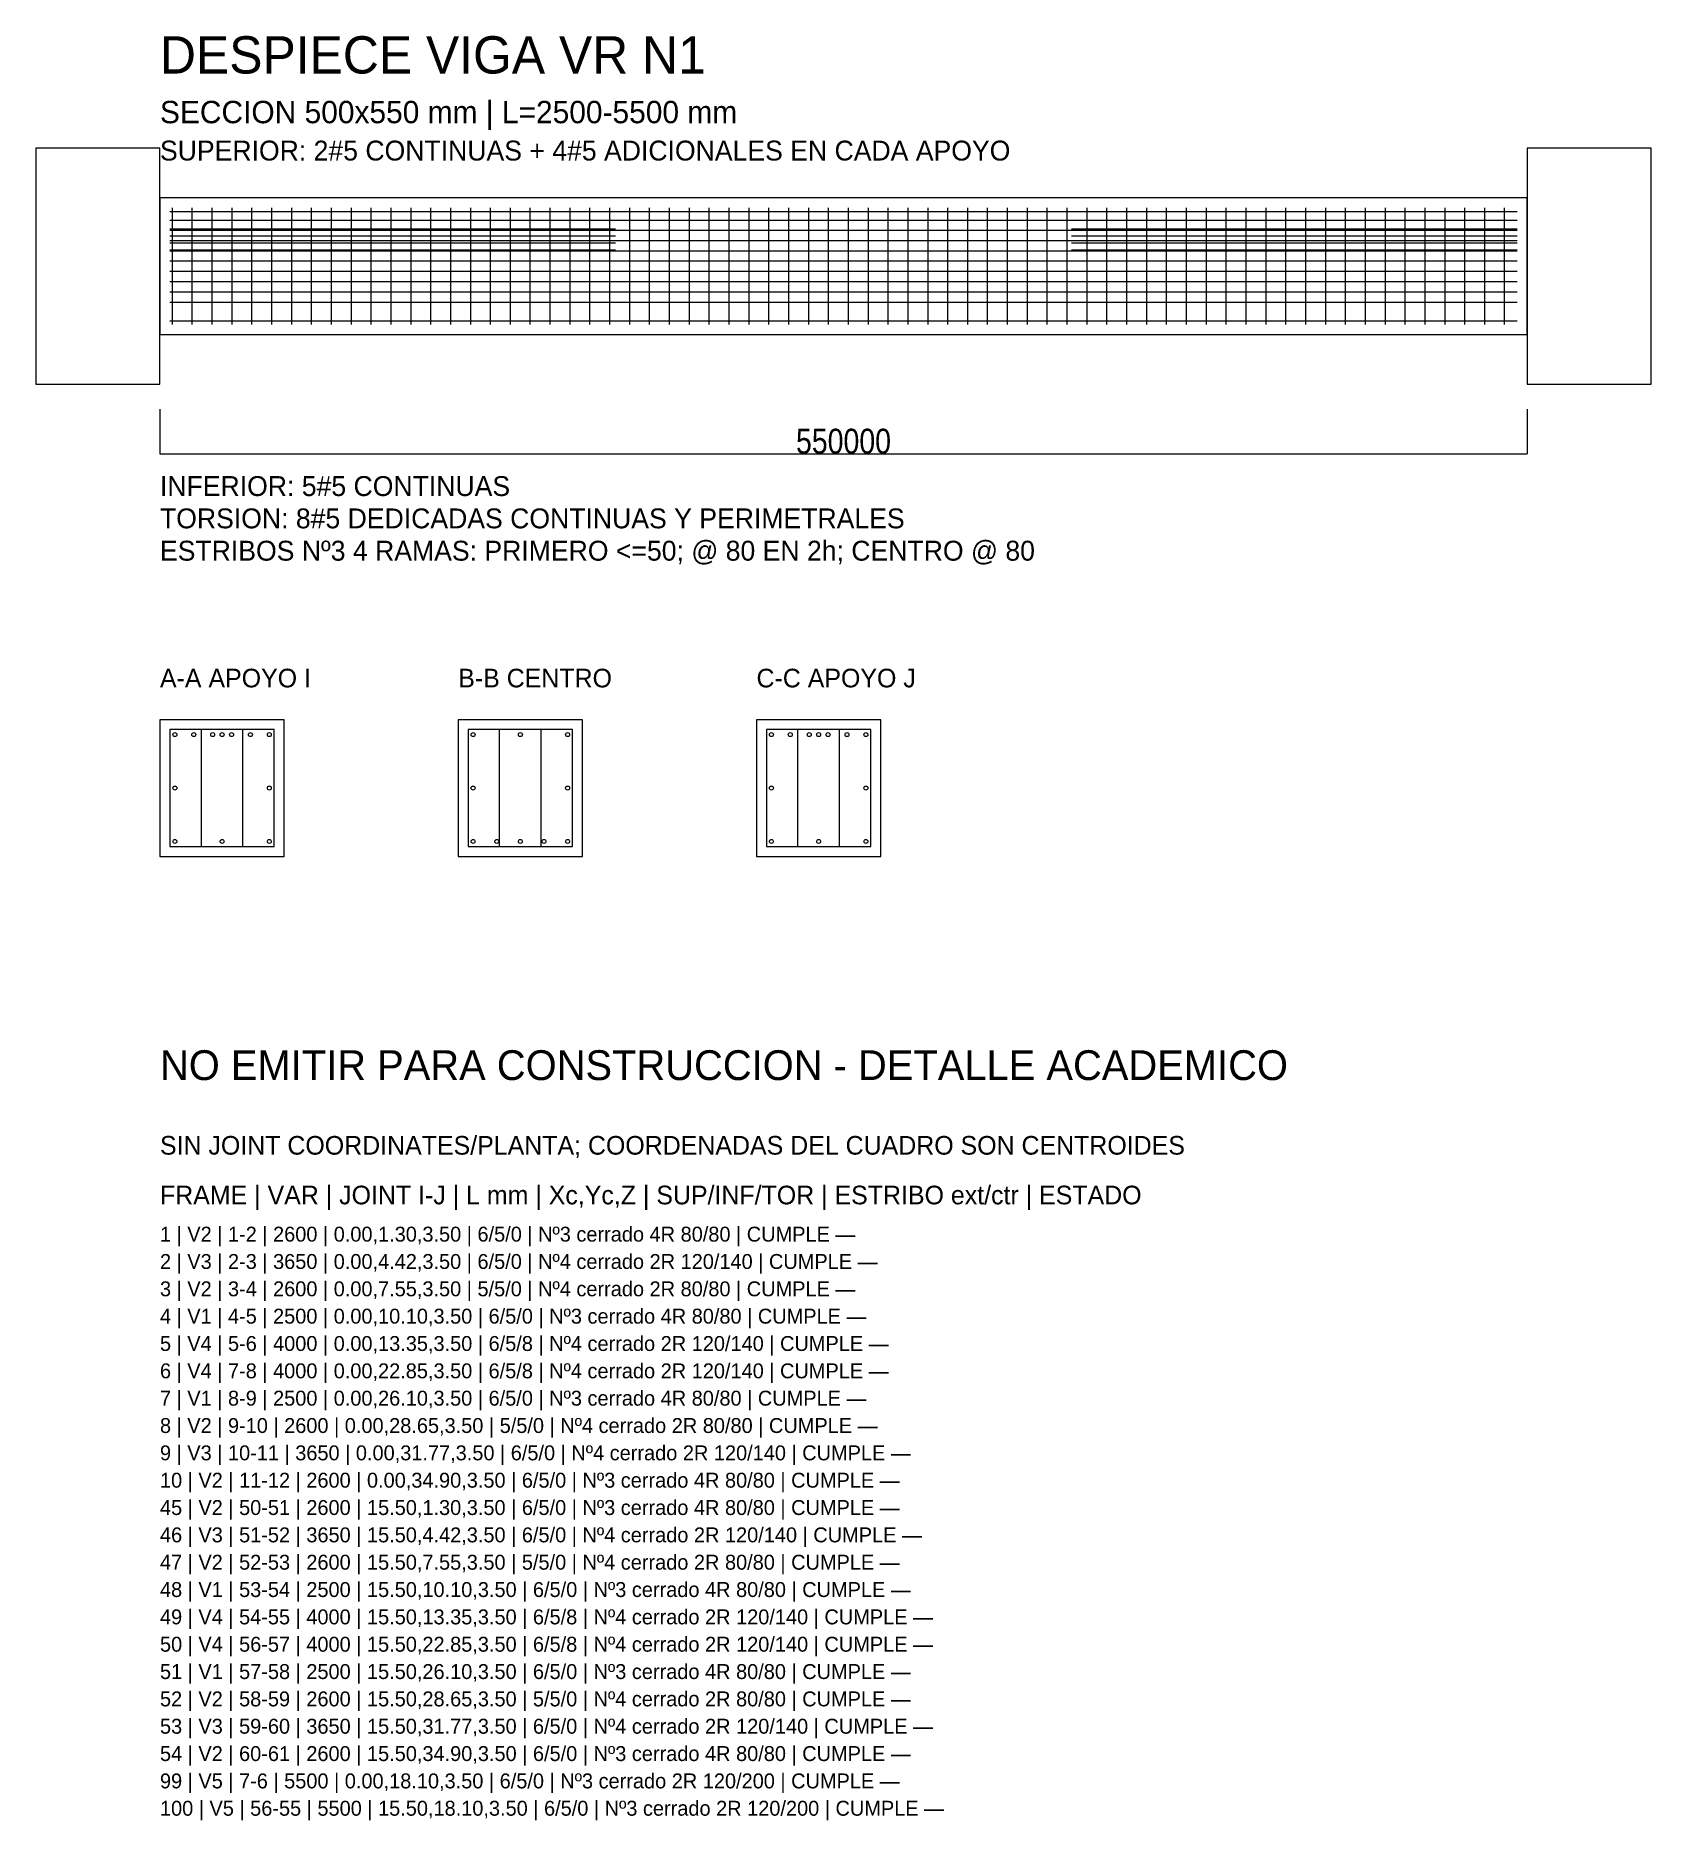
# Model space of a CAD drawing. Header units: metres. Extents: x -500 to 6000, y -5978 to 1202.
import ezdxf

# ---------------------------------------------------------------- set-up
doc = ezdxf.new("R2010")
doc.units = ezdxf.units.M
for name, color, linetype in [('ACERO_INF', 1, 'Continuous'), ('ACERO_SUP', 5, 'Continuous'), ('ACERO_TOR', 30, 'Continuous'), ('ALERTA', 1, 'Continuous'), ('CONTORNO', 7, 'Continuous'), ('COTAS', 3, 'Continuous'), ('ESTRIBOS', 8, 'Continuous'), ('TEXTO', 7, 'Continuous')]:
    doc.layers.add(name, color=color, linetype=linetype)
doc.styles.add('OpenSansCondensed-Light', font='OpenSansCondensed-Light.ttf')
doc.dimstyles.new('EZDXF', dxfattribs={"dimtxt": 0.25, "dimasz": 0.175, "dimexe": 0.375, "dimexo": 0.125, "dimgap": 0.1, "dimtad": 1, "dimlfac": 100, "dimzin": 12, "dimdsep": 46, "dimtxsty": 'OpenSansCondensed-Light', "dimblk": 'ARCHTICK', "dimcen": 2.5, "dimazin": 3, "dimtfac": 0.5, "dimtmove": 2, "dimatfit": 3})

# ---------------------------------------------------------------- blocks, each defined once
blk = doc.blocks.new('_ARCHTICK')
at = {"color": 0, "linetype": 'BYBLOCK', "const_width": 0.15}
blk.add_lwpolyline([(-0.5, -0.5), (0.5, 0.5)], dxfattribs=at)

msp = doc.modelspace()

# ---------------------------------------------------------------- linework, layer by layer
at = {"layer": 'ACERO_INF'}
msp.add_line((40, 55), (5460, 55), dxfattribs=at)
msp.add_line((40, 55), (5460, 55), dxfattribs=at)
msp.add_line((40, 55), (5460, 55), dxfattribs=at)
msp.add_line((40, 55), (5460, 55), dxfattribs=at)
msp.add_line((40, 55), (5460, 55), dxfattribs=at)
for centre in [(60, -2040), (440, -2040), (1260, -2040), (1355, -2040), (1450, -2040), (1545, -2040), (1640, -2040), (2460, -2040), (2840, -2040)]:
    msp.add_circle(centre, 7.95, dxfattribs=at)
at = {"layer": 'ACERO_SUP'}
for p, q in [((40, 495), (5460, 495)), ((40, 460), (5460, 460)), ((40, 425), (1833.33333, 425)), ((40, 397), (1833.33333, 397)), ((40, 369), (1833.33333, 369)), ((3666.66667, 425), (5460, 425)), ((3666.66667, 397), (5460, 397)), ((3666.66667, 369), (5460, 369)), ((40, 341), (1833.33333, 341)), ((3666.66667, 341), (5460, 341))]:
    msp.add_line(p, q, dxfattribs=at)
for centre in [(60, -1610), (136, -1610), (212, -1610), (288, -1610), (364, -1610), (440, -1610), (1260, -1610), (1640, -1610), (2460, -1610), (2536, -1610), (2612, -1610), (2688, -1610), (2764, -1610), (2840, -1610)]:
    msp.add_circle(centre, 7.95, dxfattribs=at)
at = {"layer": 'ACERO_TOR'}
for p, q in [((40, 420), (5460, 420)), ((40, 378.57143), (5460, 378.57143)), ((40, 337.14286), (5460, 337.14286)), ((40, 295.71429), (5460, 295.71429)), ((40, 254.28571), (5460, 254.28571)), ((40, 212.85714), (5460, 212.85714)), ((40, 171.42857), (5460, 171.42857)), ((40, 130), (5460, 130))]:
    msp.add_line(p, q, dxfattribs=at)
for centre in [(60, -1610), (250, -1610), (440, -1610), (1260, -1610), (1450, -1610), (1640, -1610), (2460, -1610), (2650, -1610), (2840, -1610), (60, -1825), (440, -1825), (1260, -1825), (1640, -1825), (2460, -1825), (2840, -1825), (60, -2040), (250, -2040), (440, -2040), (1260, -2040), (1450, -2040), (1640, -2040), (2460, -2040), (2650, -2040), (2840, -2040)]:
    msp.add_circle(centre, 7.95, dxfattribs=at)
at = {"layer": 'CONTORNO'}
for points in [[(-500, -200), (0, -200), (0, 750), (-500, 750)], [(5500, -200), (6000, -200), (6000, 750), (5500, 750)], [(0, 0), (5500, 0), (5500, 550), (0, 550)], [(0, -2100), (500, -2100), (500, -1550), (0, -1550)], [(1200, -2100), (1700, -2100), (1700, -1550), (1200, -1550)], [(2400, -2100), (2900, -2100), (2900, -1550), (2400, -1550)]]:
    msp.add_lwpolyline(points, close=True, dxfattribs=at)
at = {"layer": 'ESTRIBOS'}
for p, q in [((50, 40), (50, 510)), ((130, 40), (130, 510)), ((210, 40), (210, 510)), ((290, 40), (290, 510)), ((370, 40), (370, 510)), ((450, 40), (450, 510)), ((530, 40), (530, 510)), ((610, 40), (610, 510)), ((690, 40), (690, 510)), ((770, 40), (770, 510)), ((850, 40), (850, 510)), ((930, 40), (930, 510)), ((1010, 40), (1010, 510)), ((1090, 40), (1090, 510)), ((1170, 40), (1170, 510)), ((1250, 40), (1250, 510)), ((1330, 40), (1330, 510)), ((1410, 40), (1410, 510)), ((1490, 40), (1490, 510)), ((1570, 40), (1570, 510)), ((1650, 40), (1650, 510)), ((1730, 40), (1730, 510)), ((1810, 40), (1810, 510)), ((1890, 40), (1890, 510)), ((1970, 40), (1970, 510)), ((2050, 40), (2050, 510)), ((2130, 40), (2130, 510)), ((2210, 40), (2210, 510)), ((2290, 40), (2290, 510)), ((2370, 40), (2370, 510)), ((2450, 40), (2450, 510)), ((2530, 40), (2530, 510)), ((2610, 40), (2610, 510)), ((2690, 40), (2690, 510)), ((2770, 40), (2770, 510)), ((2850, 40), (2850, 510)), ((2930, 40), (2930, 510)), ((3010, 40), (3010, 510)), ((3090, 40), (3090, 510)), ((3170, 40), (3170, 510)), ((3250, 40), (3250, 510)), ((3330, 40), (3330, 510)), ((3410, 40), (3410, 510)), ((3490, 40), (3490, 510)), ((3570, 40), (3570, 510)), ((3650, 40), (3650, 510)), ((3730, 40), (3730, 510)), ((3810, 40), (3810, 510)), ((3890, 40), (3890, 510)), ((3970, 40), (3970, 510)), ((4050, 40), (4050, 510)), ((4130, 40), (4130, 510)), ((4210, 40), (4210, 510)), ((4290, 40), (4290, 510)), ((4370, 40), (4370, 510)), ((4450, 40), (4450, 510)), ((4530, 40), (4530, 510)), ((4610, 40), (4610, 510)), ((4690, 40), (4690, 510)), ((4770, 40), (4770, 510)), ((4850, 40), (4850, 510)), ((4930, 40), (4930, 510)), ((5010, 40), (5010, 510)), ((5090, 40), (5090, 510)), ((5170, 40), (5170, 510)), ((5250, 40), (5250, 510)), ((5330, 40), (5330, 510)), ((5410, 40), (5410, 510)), ((166.66667, -2060), (166.66667, -1590)), ((333.33333, -2060), (333.33333, -1590)), ((1366.66667, -2060), (1366.66667, -1590)), ((1533.33333, -2060), (1533.33333, -1590)), ((2566.66667, -2060), (2566.66667, -1590)), ((2733.33333, -2060), (2733.33333, -1590))]:
    msp.add_line(p, q, dxfattribs=at)
for points in [[(40, -2060), (460, -2060), (460, -1590), (40, -1590)], [(1240, -2060), (1660, -2060), (1660, -1590), (1240, -1590)], [(2440, -2060), (2860, -2060), (2860, -1590), (2440, -1590)]]:
    msp.add_lwpolyline(points, close=True, dxfattribs=at)

# ---------------------------------------------------------------- texts
at = {"layer": 'ACERO_INF'}
msp.add_text('INFERIOR: 5#5 CONTINUAS', height=80, dxfattribs=at).set_placement((0, -650))
at = {"layer": 'ACERO_SUP'}
msp.add_text('SUPERIOR: 2#5 CONTINUAS + 4#5 ADICIONALES EN CADA APOYO', height=80, dxfattribs=at).set_placement((0, 700))
at = {"layer": 'ACERO_TOR'}
msp.add_text('TORSION: 8#5 DEDICADAS CONTINUAS Y PERIMETRALES', height=80, dxfattribs=at).set_placement((0, -780))
at = {"layer": 'ALERTA'}
for s, height, p in [('NO EMITIR PARA CONSTRUCCION - DETALLE ACADEMICO', 120, (0, -3000)), ('SIN JOINT COORDINATES/PLANTA; COORDENADAS DEL CUADRO SON CENTROIDES', 75, (0, -3300))]:
    msp.add_text(s, height=height, dxfattribs=at).set_placement(p)
at = {"layer": 'TEXTO'}
for s, height, p in [('DESPIECE VIGA VR N1', 150, (0, 1050)), ('SECCION 500x550 mm | L=2500-5500 mm', 90, (0, 850)), ('ESTRIBOS Nº3 4 RAMAS: PRIMERO <=50; @ 80 EN 2h; CENTRO @ 80', 80, (0, -910)), ('A-A APOYO I', 75, (0, -1420)), ('B-B CENTRO', 75, (1200, -1420)), ('C-C APOYO J', 75, (2400, -1420)), ('FRAME | VAR | JOINT I-J | L mm | Xc,Yc,Z | SUP/INF/TOR | ESTRIBO ext/ctr | ESTADO', 75, (0, -3500)), ('1 | V2 | 1-2 | 2600 | 0.00,1.30,3.50 | 6/5/0 | Nº3 cerrado 4R 80/80 | CUMPLE —', 60, (0, -3650)), ('2 | V3 | 2-3 | 3650 | 0.00,4.42,3.50 | 6/5/0 | Nº4 cerrado 2R 120/140 | CUMPLE —', 60, (0, -3760)), ('3 | V2 | 3-4 | 2600 | 0.00,7.55,3.50 | 5/5/0 | Nº4 cerrado 2R 80/80 | CUMPLE —', 60, (0, -3870)), ('4 | V1 | 4-5 | 2500 | 0.00,10.10,3.50 | 6/5/0 | Nº3 cerrado 4R 80/80 | CUMPLE —', 60, (0, -3980)), ('5 | V4 | 5-6 | 4000 | 0.00,13.35,3.50 | 6/5/8 | Nº4 cerrado 2R 120/140 | CUMPLE —', 60, (0, -4090)), ('6 | V4 | 7-8 | 4000 | 0.00,22.85,3.50 | 6/5/8 | Nº4 cerrado 2R 120/140 | CUMPLE —', 60, (0, -4200)), ('7 | V1 | 8-9 | 2500 | 0.00,26.10,3.50 | 6/5/0 | Nº3 cerrado 4R 80/80 | CUMPLE —', 60, (0, -4310)), ('8 | V2 | 9-10 | 2600 | 0.00,28.65,3.50 | 5/5/0 | Nº4 cerrado 2R 80/80 | CUMPLE —', 60, (0, -4420)), ('9 | V3 | 10-11 | 3650 | 0.00,31.77,3.50 | 6/5/0 | Nº4 cerrado 2R 120/140 | CUMPLE —', 60, (0, -4530)), ('10 | V2 | 11-12 | 2600 | 0.00,34.90,3.50 | 6/5/0 | Nº3 cerrado 4R 80/80 | CUMPLE —', 60, (0, -4640)), ('45 | V2 | 50-51 | 2600 | 15.50,1.30,3.50 | 6/5/0 | Nº3 cerrado 4R 80/80 | CUMPLE —', 60, (0, -4750)), ('46 | V3 | 51-52 | 3650 | 15.50,4.42,3.50 | 6/5/0 | Nº4 cerrado 2R 120/140 | CUMPLE —', 60, (0, -4860)), ('47 | V2 | 52-53 | 2600 | 15.50,7.55,3.50 | 5/5/0 | Nº4 cerrado 2R 80/80 | CUMPLE —', 60, (0, -4970)), ('48 | V1 | 53-54 | 2500 | 15.50,10.10,3.50 | 6/5/0 | Nº3 cerrado 4R 80/80 | CUMPLE —', 60, (0, -5080)), ('49 | V4 | 54-55 | 4000 | 15.50,13.35,3.50 | 6/5/8 | Nº4 cerrado 2R 120/140 | CUMPLE —', 60, (0, -5190)), ('50 | V4 | 56-57 | 4000 | 15.50,22.85,3.50 | 6/5/8 | Nº4 cerrado 2R 120/140 | CUMPLE —', 60, (0, -5300)), ('51 | V1 | 57-58 | 2500 | 15.50,26.10,3.50 | 6/5/0 | Nº3 cerrado 4R 80/80 | CUMPLE —', 60, (0, -5410)), ('52 | V2 | 58-59 | 2600 | 15.50,28.65,3.50 | 5/5/0 | Nº4 cerrado 2R 80/80 | CUMPLE —', 60, (0, -5520)), ('53 | V3 | 59-60 | 3650 | 15.50,31.77,3.50 | 6/5/0 | Nº4 cerrado 2R 120/140 | CUMPLE —', 60, (0, -5630)), ('54 | V2 | 60-61 | 2600 | 15.50,34.90,3.50 | 6/5/0 | Nº3 cerrado 4R 80/80 | CUMPLE —', 60, (0, -5740)), ('99 | V5 | 7-6 | 5500 | 0.00,18.10,3.50 | 6/5/0 | Nº3 cerrado 2R 120/200 | CUMPLE —', 60, (0, -5850)), ('100 | V5 | 56-55 | 5500 | 15.50,18.10,3.50 | 6/5/0 | Nº3 cerrado 2R 120/200 | CUMPLE —', 60, (0, -5960))]:
    msp.add_text(s, height=height, dxfattribs=at).set_placement(p)

# ---------------------------------------------------------------- dimensions: what is measured, and where the dimension line sits
at = {"layer": 'COTAS'}
msp.add_linear_dim(base=(0, -480), p1=(0, -300), p2=(5500, -300), dimstyle='EZDXF', override={"dimtxt": 100}, dxfattribs=at).render()

doc.saveas('drawing.dxf')
